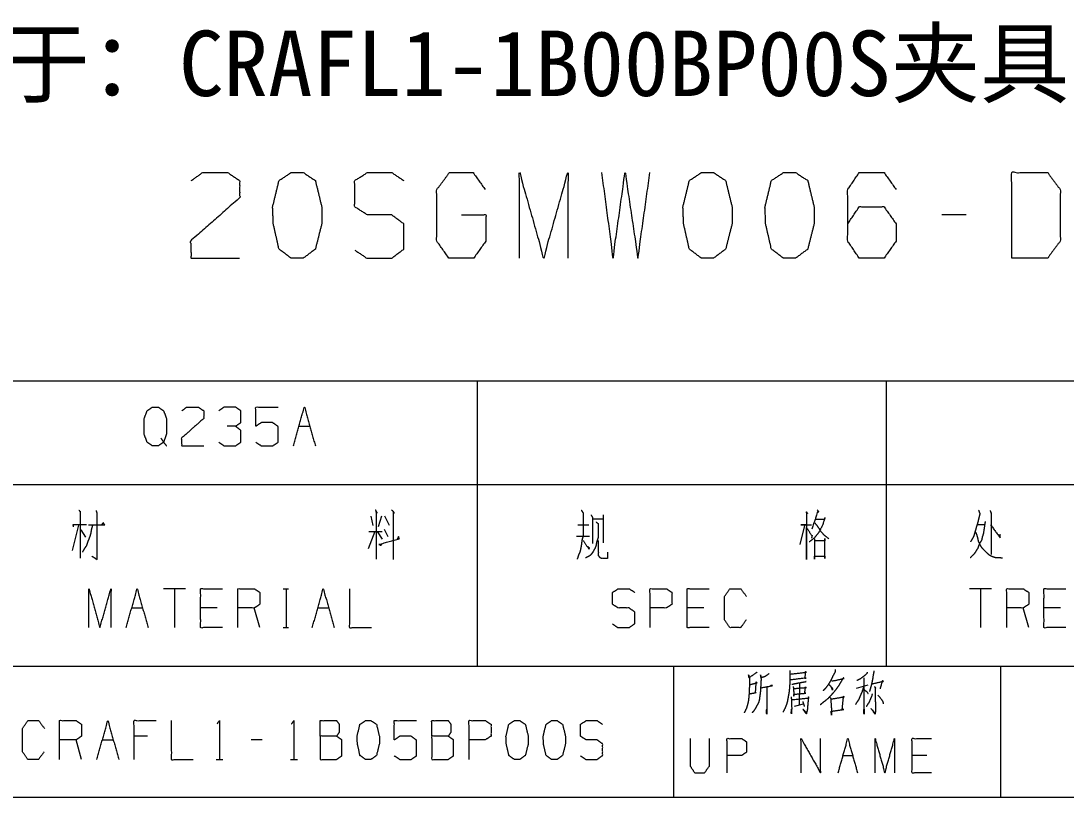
# Model space of a CAD drawing. Header units: millimetres. Extents: x 0 to 841, y 0 to 594.
# Drawn here: x 701.1 to 765, y 34 to 81.5 of the extents above; entities that cross this region are included whole.
import ezdxf

# ---------------------------------------------------------------- set-up
doc = ezdxf.new("R2010")
doc.units = ezdxf.units.MM
doc.layers.add('101', color=7, linetype='Continuous', true_color=0xffffff)

msp = doc.modelspace()

# ---------------------------------------------------------------- linework, layer by layer
at = {"layer": '101', "color": 72, "linetype": 'Continuous', "lineweight": 18}
for p, q in [((758.896, 69.6), (757.415, 69.6)), ((699, 59.463), (729, 59.463)), ((729, 59.463), (754, 59.463)), ((729, 59.463), (729, 53.113)), ((754, 59.463), (784, 59.463)), ((754, 59.463), (754, 53.113)), ((718.087, 56.675), (718.759, 56.675)), ((699, 53.113), (729, 53.113)), ((729, 53.113), (729, 42)), ((729, 53.113), (754, 53.113)), ((754, 53.113), (754, 42)), ((754, 53.113), (784, 53.113)), ((722.495, 51.175), (722.618, 50.6)), ((723.149, 51.175), (722.937, 50.525)), ((723.325, 51.2), (723.608, 50.625)), ((736.703, 51.25), (736.703, 49.55)), ((704.601, 50.625), (704.212, 49.075)), ((735.147, 50.65), (735.819, 50.65)), ((736.102, 51.025), (736.703, 51.025)), ((749.018, 50.6), (748.735, 49.45)), ((759.601, 50.675), (760.025, 50.675)), ((704.742, 50.35), (705.043, 49.9)), ((722.724, 50.25), (722.318, 49.175)), ((722.371, 50.25), (723.184, 50.25)), ((722.866, 50.25), (723.184, 49.775)), ((723.308, 50.375), (723.52, 49.925)), ((735.059, 49.95), (735.872, 49.95)), ((711.143, 46.737), (709.8, 46.737)), ((710.472, 46.737), (710.472, 44.363)), ((717.124, 46.737), (717.46, 46.737)), ((717.301, 46.737), (717.301, 44.363)), ((760.449, 46.737), (759.106, 46.737)), ((759.778, 46.737), (759.778, 44.363)), ((707.859, 45.563), (708.531, 45.563)), ((713.084, 45.563), (712.077, 45.563)), ((715.696, 44.363), (715.36, 45.563)), ((719.242, 45.563), (719.913, 45.563)), ((742.847, 45.563), (741.839, 45.563)), ((762.726, 44.363), (762.39, 45.563)), ((764.667, 45.563), (763.659, 45.563)), ((717.124, 44.363), (717.46, 44.363)), ((699, 42), (729, 42)), ((729, 42), (754, 42)), ((754, 42), (784, 42)), ((748.698, 40.946), (748.683, 39.643)), ((752.194, 40.659), (752.912, 40.857)), ((748.401, 39.555), (748.948, 39.709)), ((708.837, 37.725), (708.006, 37.725)), ((704.797, 36.3), (704.461, 37.5)), ((706.066, 37.5), (706.737, 37.5)), ((715.843, 37.5), (715.171, 37.5)), ((751.366, 36.541), (751.959, 36.541)), ((756.485, 36.541), (755.595, 36.541)), ((713.019, 36.3), (713.443, 36.3)), ((717.572, 36.3), (717.996, 36.3))]:
    msp.add_line(p, q, dxfattribs=at)
at = {"layer": '101', "color": 133, "linetype": 'Continuous', "lineweight": 18}
for p, q in [((651, 42), (831, 42)), ((741, 42), (741, 34)), ((761, 42), (761, 34)), ((651, 34), (831, 34))]:
    msp.add_line(p, q, dxfattribs=at)
at = {"layer": '101', "color": 72, "linetype": 'Continuous', "lineweight": 18}
for points, knots in [([(761.693, 66.955), (763.876, 66.955), (764.655, 68.002), (764.655, 71.144), (763.876, 72.191), (761.693, 72.191), (761.693, 66.955)], [0, 0, 0.142135, 0.227161, 0.43179, 0.516816, 0.658951, 1, 1]), ([(711.503, 71.695), (712.205, 72.191), (713.725, 72.191), (714.465, 71.695), (714.465, 70.647), (711.464, 68.002), (711.503, 66.955), (714.465, 66.955)], [0, 0, 0.069694, 0.192978, 0.265275, 0.350227, 0.674739, 0.75975, 1, 1]), ([(718.354, 66.955), (719.094, 67.506), (719.484, 69.049), (719.484, 70.096), (719.094, 71.695), (718.354, 72.191), (717.614, 72.191), (716.873, 71.695), (716.483, 70.096), (716.522, 69.049), (716.873, 67.506), (717.614, 66.955), (718.354, 66.955)], [0, 0, 0.067526, 0.183972, 0.260583, 0.380942, 0.44614, 0.500306, 0.565505, 0.685864, 0.762528, 0.878308, 0.945834, 1, 1]), ([(721.502, 67.451), (722.243, 66.955), (723.763, 66.955), (724.503, 67.506), (724.503, 69.049), (723.763, 69.6), (722.282, 69.6), (721.502, 70.096), (721.502, 71.695), (722.282, 72.191), (723.763, 72.191), (724.503, 71.695)], [0, 0, 0.068032, 0.184053, 0.254519, 0.372336, 0.442802, 0.555844, 0.62637, 0.748395, 0.818921, 0.931963, 1, 1]), ([(728.041, 69.6), (729.522, 69.6), (729.522, 68.002), (728.782, 66.955), (727.262, 66.955), (726.521, 68.002), (726.521, 71.144), (727.301, 72.191), (728.743, 72.191), (729.483, 71.144)], [0, 0, 0.103293, 0.214794, 0.304261, 0.410271, 0.499738, 0.718895, 0.809957, 0.910533, 1, 1]), ([(731.579, 66.955), (731.579, 72.191), (733.06, 66.955), (734.541, 72.191), (734.541, 66.955)], [0, 0, 0.245192, 0.500001, 0.754808, 1, 1]), ([(736.598, 72.191), (737.3, 66.955), (738.04, 72.191), (738.82, 66.955), (739.56, 72.191)], [0, 0, 0.249745, 0.499742, 0.750003, 1, 1]), ([(743.449, 66.955), (744.189, 67.506), (744.579, 69.049), (744.579, 70.096), (744.189, 71.695), (743.449, 72.191), (742.709, 72.191), (741.968, 71.695), (741.578, 70.096), (741.617, 69.049), (741.968, 67.506), (742.709, 66.955), (743.449, 66.955)], [0, 0, 0.067527, 0.183973, 0.260586, 0.380945, 0.446144, 0.500311, 0.565505, 0.685865, 0.76253, 0.878312, 0.945834, 1, 1]), ([(748.468, 66.955), (749.208, 67.506), (749.598, 69.049), (749.598, 70.096), (749.208, 71.695), (748.468, 72.191), (747.728, 72.191), (746.987, 71.695), (746.597, 70.096), (746.636, 69.049), (746.987, 67.506), (747.728, 66.955), (748.468, 66.955)], [0, 0, 0.067527, 0.183974, 0.260586, 0.380946, 0.446145, 0.500306, 0.565505, 0.685865, 0.762531, 0.878313, 0.94584, 1, 1]), ([(751.655, 69.049), (752.357, 70.096), (753.877, 70.096), (754.617, 69.049), (754.617, 68.002), (753.877, 66.955), (752.357, 66.955), (751.655, 68.002), (751.655, 71.144), (752.357, 72.191), (753.877, 72.191), (754.617, 71.144)], [0, 0, 0.076965, 0.169763, 0.248073, 0.312018, 0.390329, 0.483127, 0.560092, 0.751927, 0.828892, 0.92169, 1, 1]), ([(709.653, 55.95), (709.812, 55.7), (709.476, 55.475), (709.14, 55.475), (708.804, 55.7), (708.628, 56.175), (708.628, 57.15), (708.804, 57.625), (709.14, 57.85), (709.476, 57.85), (709.812, 57.625), (709.989, 57.15), (709.989, 56.2), (709.812, 55.7), (709.989, 55.475)], [0, 0, 0.043279, 0.102321, 0.151362, 0.210405, 0.284428, 0.42683, 0.500853, 0.559896, 0.608937, 0.667979, 0.742003, 0.880753, 0.958209, 1, 1]), ([(710.922, 57.625), (711.24, 57.85), (711.929, 57.85), (712.265, 57.625), (712.265, 57.15), (710.904, 55.95), (710.922, 55.475), (712.265, 55.475)], [0, 0, 0.069693, 0.192975, 0.265274, 0.350225, 0.67474, 0.75975, 1, 1]), ([(714.206, 56.675), (714.542, 56.9), (714.542, 57.625), (714.206, 57.85), (713.516, 57.85), (713.181, 57.625)], [0, 0, 0.153862, 0.429847, 0.583708, 0.846112, 1, 1]), ([(715.457, 55.7), (715.793, 55.475), (716.482, 55.475), (716.818, 55.7), (716.818, 56.65), (716.482, 56.9), (715.793, 56.9), (715.457, 56.675), (715.457, 57.85), (716.818, 57.85)], [0, 0, 0.062232, 0.168349, 0.230571, 0.376816, 0.44126, 0.547376, 0.609609, 0.790491, 1, 1]), ([(717.751, 55.475), (718.423, 57.85), (719.095, 55.475)], [0, 0, 0.500002, 1, 1]), ([(713.198, 55.7), (713.516, 55.475), (714.206, 55.475), (714.542, 55.7), (714.542, 56.425), (714.206, 56.675), (713.693, 56.675)], [0, 0, 0.124124, 0.343693, 0.472438, 0.703371, 0.836713, 1, 1]), ([(704.636, 51.55), (704.707, 51.45), (704.707, 48.6)], [0, 0, 0.041199, 1, 1]), ([(705.679, 51.525), (705.732, 51.375), (705.732, 48.525), (705.432, 48.725)], [0, 0, 0.047207, 0.892896, 1, 1]), ([(722.76, 51.575), (722.866, 51.375), (722.813, 51.45), (722.813, 48.55)], [0, 0, 0.070346, 0.098898, 1, 1]), ([(723.75, 51.575), (723.926, 51.375), (723.856, 51.45), (723.856, 48.525)], [0, 0, 0.08101, 0.11229, 1, 1]), ([(735.359, 51.55), (735.483, 51.35), (735.483, 50), (735.395, 49.7), (735.359, 49.375), (735.289, 49.025), (735.2, 48.825), (735.112, 48.55)], [0, 0, 0.07613, 0.5131, 0.614332, 0.720149, 0.835725, 0.906503, 1, 1]), ([(735.96, 51.25), (736.049, 51.1), (736.049, 49.5)], [0, 0, 0.098135, 1, 1]), ([(749.089, 51.45), (749.195, 51.35), (749.142, 51.425), (749.142, 48.525), (749.142, 50.65), (748.788, 50.65), (749.442, 50.65)], [0, 0, 0.023251, 0.037905, 0.50042, 0.839332, 0.895705, 1, 1]), ([(749.778, 51.575), (749.884, 51.425), (749.814, 51.45), (749.46, 50.375)], [0, 0, 0.13214, 0.186072, 1, 1]), ([(759.654, 51.55), (759.742, 51.325), (759.654, 51), (759.619, 50.825), (759.548, 50.6), (759.477, 50.35), (759.407, 50.125), (759.354, 49.925), (759.265, 49.775), (759.159, 49.6)], [0, 0, 0.116543, 0.278921, 0.364996, 0.478698, 0.603951, 0.717653, 0.817404, 0.901342, 1, 1]), ([(760.361, 51.525), (760.432, 51.35), (760.432, 48.825)], [0, 0, 0.069549, 1, 1]), ([(704.301, 50.525), (704.283, 50.675), (705.096, 50.675)], [0, 0, 0.156673, 1, 1]), ([(705.467, 50.625), (705.396, 50.375), (705.361, 50.15), (705.29, 49.9), (705.184, 49.65), (705.096, 49.375), (704.954, 49.175), (704.848, 48.975)], [0, 0, 0.146041, 0.27406, 0.420091, 0.57274, 0.735099, 0.872771, 1, 1]), ([(705.22, 50.65), (706.209, 50.65), (706.121, 50.775), (706.015, 50.65)], [0, 0, 0.757398, 0.874547, 1, 1]), ([(736.261, 50.825), (736.385, 50.725), (736.385, 49.85), (736.296, 49.6), (736.261, 49.375), (736.19, 49.2), (736.049, 48.95), (735.907, 48.775), (735.625, 48.625)], [0, 0, 0.062448, 0.405845, 0.509909, 0.599296, 0.673368, 0.786085, 0.874378, 1, 1]), ([(749.708, 51), (750.256, 51), (750.273, 51.1), (750.114, 50.625), (749.884, 50.175), (749.619, 49.85), (749.301, 49.6)], [0, 0, 0.220962, 0.261916, 0.463925, 0.66768, 0.836827, 1, 1]), ([(749.637, 50.775), (749.814, 50.55), (750.008, 50.25), (750.185, 50.05), (750.503, 49.8)], [0, 0, 0.217567, 0.489372, 0.692334, 1, 1]), ([(760.061, 50.85), (759.954, 50.125), (759.884, 49.9), (759.848, 49.725), (759.742, 49.55), (759.654, 49.35), (759.601, 49.2), (759.477, 49), (759.371, 48.85), (759.141, 48.625)], [0, 0, 0.296657, 0.392145, 0.464431, 0.547268, 0.635796, 0.700207, 0.795433, 0.869797, 1, 1]), ([(760.396, 50.65), (760.98, 49.85), (760.98, 50.075)], [0, 0, 0.814828, 1, 1]), ([(723.149, 49.5), (723.096, 49.375), (722.99, 49.45), (724.227, 49.8), (724.174, 49.925), (724.103, 49.775)], [0, 0, 0.073266, 0.143372, 0.837231, 0.910497, 1, 1]), ([(749.177, 50.425), (749.478, 49.95), (749.478, 50.025), (749.442, 49.825)], [0, 0, 0.668987, 0.758254, 1, 1]), ([(759.477, 50.2), (759.548, 50.025), (759.601, 49.825), (759.636, 49.65), (759.813, 49.3), (759.901, 49.2), (760.149, 48.95), (760.29, 48.825), (760.467, 48.725), (760.714, 48.65), (760.944, 48.65), (761.121, 48.625)], [0, 0, 0.075191, 0.157625, 0.228746, 0.384954, 0.438123, 0.57826, 0.653442, 0.734324, 0.837338, 0.928876, 1, 1]), ([(735.465, 49.7), (735.819, 49.175), (735.872, 49.225), (735.731, 49.325)], [0, 0, 0.720073, 0.802972, 1, 1]), ([(736.402, 49.7), (736.402, 48.775), (736.491, 48.65), (736.632, 48.6), (736.985, 48.6), (736.985, 48.975)], [0, 0, 0.472768, 0.55099, 0.627679, 0.808336, 1, 1]), ([(749.619, 49.8), (749.619, 48.55), (749.619, 48.725), (750.256, 48.725), (750.256, 48.6), (750.256, 49.8), (750.256, 49.675), (749.69, 49.675)], [0, 0, 0.306602, 0.349526, 0.505604, 0.536265, 0.830602, 0.861262, 1, 1]), ([(705.247, 44.363), (705.247, 46.737), (705.919, 44.363), (706.59, 46.737), (706.59, 44.363)], [0, 0, 0.245192, 0.500001, 0.754808, 1, 1]), ([(707.524, 44.363), (708.195, 46.737), (708.867, 44.363)], [0, 0, 0.499998, 1, 1]), ([(713.42, 44.363), (712.077, 44.363), (712.077, 46.737), (713.42, 46.737)], [0, 0, 0.265387, 0.734613, 1, 1]), ([(714.353, 44.363), (714.353, 46.737), (715.36, 46.737), (715.696, 46.513), (715.696, 45.788), (715.36, 45.563), (714.353, 45.563)], [0, 0, 0.400946, 0.57103, 0.639276, 0.76167, 0.829917, 1, 1]), ([(718.906, 44.363), (719.578, 46.737), (720.249, 44.363)], [0, 0, 0.499998, 1, 1]), ([(721.182, 46.737), (721.182, 44.363), (722.526, 44.363)], [0, 0, 0.63874, 1, 1]), ([(737.269, 44.588), (737.605, 44.363), (738.294, 44.363), (738.63, 44.613), (738.63, 45.313), (738.294, 45.563), (737.622, 45.563), (737.269, 45.788), (737.269, 46.513), (737.622, 46.737), (738.294, 46.737), (738.63, 46.513)], [0, 0, 0.06804, 0.18406, 0.254518, 0.372334, 0.442792, 0.555847, 0.626369, 0.748394, 0.818916, 0.931971, 1, 1]), ([(739.563, 44.363), (739.563, 46.737), (740.57, 46.737), (740.906, 46.513), (740.906, 45.788), (740.553, 45.563), (739.563, 45.563)], [0, 0, 0.40114, 0.571306, 0.639585, 0.762039, 0.832809, 1, 1]), ([(743.183, 44.363), (741.839, 44.363), (741.839, 46.737), (743.183, 46.737)], [0, 0, 0.265394, 0.734606, 1, 1]), ([(745.441, 44.838), (745.106, 44.363), (744.452, 44.363), (744.116, 44.838), (744.116, 46.263), (744.452, 46.737), (745.123, 46.737), (745.459, 46.263)], [0, 0, 0.114572, 0.243362, 0.357934, 0.638582, 0.753153, 0.885428, 1, 1]), ([(761.383, 44.363), (761.383, 46.737), (762.39, 46.737), (762.726, 46.513), (762.726, 45.788), (762.39, 45.563), (761.383, 45.563)], [0, 0, 0.400956, 0.571043, 0.639279, 0.761676, 0.829913, 1, 1]), ([(765.002, 44.363), (763.659, 44.363), (763.659, 46.737), (765.002, 46.737)], [0, 0, 0.265387, 0.734613, 1, 1]), ([(746.107, 41.63), (746.045, 41.586), (745.623, 41.299), (745.592, 41.476), (745.639, 41.299), (745.639, 40.725), (745.623, 40.372), (745.608, 40.129), (745.577, 39.886), (745.53, 39.665), (745.467, 39.444), (745.389, 39.29), (745.327, 39.157)], [0, 0, 0.024358, 0.186804, 0.243941, 0.30215, 0.48502, 0.597665, 0.675192, 0.753198, 0.825095, 0.898193, 0.953349, 1, 1]), ([(748.105, 41.741), (748.121, 41.542), (748.121, 41.189), (748.105, 40.857), (748.089, 40.637), (748.058, 40.35), (748.011, 40.107), (747.964, 39.842), (747.902, 39.643), (747.824, 39.444), (747.699, 39.201)], [0, 0, 0.076502, 0.212086, 0.339339, 0.42429, 0.535101, 0.630035, 0.733298, 0.813238, 0.895177, 1, 1]), ([(748.152, 41.52), (749.12, 41.63), (749.073, 41.674), (749.026, 41.277), (749.104, 41.277), (748.136, 41.166)], [0, 0, 0.391098, 0.416931, 0.577599, 0.608935, 1, 1]), ([(750.899, 41.807), (750.883, 41.652), (750.696, 41.299), (750.586, 41.078), (750.462, 40.879), (750.305, 40.659), (750.149, 40.504)], [0, 0, 0.101774, 0.363758, 0.525144, 0.678925, 0.856082, 1, 1]), ([(752.849, 41.63), (752.818, 41.542), (752.615, 41.365), (752.397, 41.211), (752.209, 41.122)], [0, 0, 0.111865, 0.433081, 0.752679, 1, 1]), ([(753.255, 41.718), (753.24, 41.608), (753.162, 41.144), (753.099, 40.835), (752.99, 40.46)], [0, 0, 0.086567, 0.451627, 0.69647, 1, 1]), ([(745.67, 40.305), (745.701, 40.327), (746.061, 40.394), (746.014, 40.372), (746.061, 41.056), (746.092, 40.968), (745.655, 40.857)], [0, 0, 0.022661, 0.239272, 0.269968, 0.676961, 0.732538, 1, 1]), ([(746.841, 41.542), (746.591, 41.365), (746.357, 41.299), (746.326, 41.476), (746.357, 41.211), (746.341, 40.946), (746.326, 40.659), (746.31, 40.416), (746.279, 40.195), (746.248, 39.952), (746.201, 39.775), (746.123, 39.643), (746.045, 39.488), (745.967, 39.356), (745.889, 39.246), (745.811, 39.157)], [0, 0, 0.096324, 0.172942, 0.229417, 0.313416, 0.396985, 0.487493, 0.564123, 0.634336, 0.711435, 0.768976, 0.817389, 0.871907, 0.920319, 0.962889, 1, 1]), ([(749.104, 41.078), (749.057, 41.034), (748.667, 40.968), (748.448, 40.924), (748.245, 40.879)], [0, 0, 0.072227, 0.516561, 0.766819, 1, 1]), ([(750.68, 41.122), (750.727, 41.1), (751.429, 41.255), (751.383, 41.299), (751.258, 41.078), (751.117, 40.835), (750.977, 40.637), (750.821, 40.438), (750.649, 40.239), (750.462, 40.04), (750.259, 39.864), (750.103, 39.753), (749.978, 39.643)], [0, 0, 0.017111, 0.254613, 0.275879, 0.359635, 0.452281, 0.532638, 0.61608, 0.702803, 0.792986, 0.881815, 0.944949, 1, 1]), ([(752.631, 41.299), (752.646, 39.555), (752.662, 39.069), (752.631, 39.157), (752.646, 39.356)], [0, 0, 0.691288, 0.883891, 0.921008, 1, 1]), ([(753.13, 40.924), (753.833, 41.078), (753.77, 41.1), (753.63, 40.614)], [0, 0, 0.557077, 0.608361, 1, 1]), ([(746.341, 40.681), (747.044, 40.813), (746.997, 40.835), (746.919, 40.791)], [0, 0, 0.834838, 0.895269, 1, 1]), ([(746.701, 40.725), (746.701, 39.091), (746.685, 39.201), (746.701, 39.378)], [0, 0, 0.849783, 0.907772, 1, 1]), ([(748.323, 40.769), (748.339, 40.614), (748.37, 40.173), (748.355, 40.283), (749.088, 40.35), (749.026, 40.35), (749.073, 40.747), (749.104, 40.681), (748.339, 40.614)], [0, 0, 0.056491, 0.217479, 0.258026, 0.525926, 0.548657, 0.694187, 0.720809, 1, 1]), ([(750.508, 40.879), (750.54, 40.857), (750.711, 40.659), (750.727, 40.548), (750.665, 40.703)], [0, 0, 0.065972, 0.519561, 0.712123, 1, 1]), ([(752.631, 40.747), (752.537, 40.46), (752.428, 40.217), (752.334, 39.974), (752.241, 39.842), (752.131, 39.665)], [0, 0, 0.251924, 0.474148, 0.691346, 0.826684, 1, 1]), ([(752.646, 40.592), (752.849, 40.416), (752.896, 40.327)], [0, 0, 0.729151, 1, 1]), ([(753.146, 40.305), (753.13, 40.195), (752.959, 39.798), (752.787, 39.533)], [0, 0, 0.129627, 0.632972, 1, 1]), ([(753.286, 40.769), (753.365, 40.659), (753.333, 40.681), (753.349, 39.51), (753.349, 39.223), (753.333, 39.069), (753.084, 39.422), (753.333, 39.113)], [0, 0, 0.051679, 0.06628, 0.513621, 0.623337, 0.682713, 0.848091, 1, 1]), ([(748.199, 40.129), (748.214, 39.93), (748.23, 39.422), (748.214, 39.091), (748.199, 39.179), (748.23, 39.4)], [0, 0, 0.147473, 0.523366, 0.768668, 0.835025, 1, 1]), ([(748.23, 39.952), (749.291, 40.062), (749.26, 40.129), (749.245, 40.018), (749.198, 39.51), (749.182, 39.312), (749.12, 39.091), (748.917, 39.378), (749.135, 39.157)], [0, 0, 0.374095, 0.399768, 0.438846, 0.617606, 0.687475, 0.767902, 0.891111, 1, 1]), ([(748.901, 39.842), (748.964, 39.665), (748.995, 39.533)], [0, 0, 0.579189, 1, 1]), ([(750.586, 40.085), (750.618, 40.018), (750.649, 39.466), (750.665, 39.4), (750.665, 39.003), (750.649, 39.179), (750.649, 39.246), (751.414, 39.356), (751.32, 39.356), (751.398, 40.173), (751.429, 40.129), (751.383, 40.107), (750.633, 39.974)], [0, 0, 0.018823, 0.160984, 0.178483, 0.280676, 0.326272, 0.343304, 0.542016, 0.566103, 0.777121, 0.791032, 0.804356, 1, 1]), ([(753.505, 40.239), (753.786, 39.886), (753.833, 39.709)], [0, 0, 0.711827, 1, 1]), ([(702.502, 36.775), (702.167, 36.3), (701.513, 36.3), (701.177, 36.775), (701.177, 38.2), (701.513, 38.675), (702.184, 38.675), (702.52, 38.2)], [0, 0, 0.114573, 0.243364, 0.357937, 0.638587, 0.753161, 0.885436, 1, 1]), ([(703.453, 36.3), (703.453, 38.675), (704.461, 38.675), (704.797, 38.45), (704.797, 37.725), (704.461, 37.5), (703.453, 37.5)], [0, 0, 0.400956, 0.571043, 0.63928, 0.761677, 0.829913, 1, 1]), ([(708.006, 36.3), (708.006, 38.675), (709.35, 38.675)], [0, 0, 0.638726, 1, 1]), ([(710.283, 38.675), (710.283, 36.3), (711.626, 36.3)], [0, 0, 0.638726, 1, 1]), ([(713.089, 38.475), (713.231, 38.675), (713.231, 36.3)], [0, 0, 0.093487, 1, 1]), ([(717.642, 38.475), (717.784, 38.675), (717.784, 36.3)], [0, 0, 0.093487, 1, 1]), ([(719.389, 37.725), (719.389, 38.675), (720.396, 38.675), (720.555, 38.45), (720.555, 37.975), (720.396, 37.725), (719.389, 37.725), (719.389, 36.3), (720.378, 36.3), (720.714, 36.525), (720.714, 37.5), (720.396, 37.725)], [0, 0, 0.115916, 0.238846, 0.272469, 0.330427, 0.366584, 0.489514, 0.663388, 0.784159, 0.833486, 0.952452, 1, 1]), ([(722.496, 36.3), (722.832, 36.55), (723.008, 37.25), (723.008, 37.725), (722.832, 38.45), (722.496, 38.675), (722.16, 38.675), (721.824, 38.45), (721.647, 37.725), (721.665, 37.25), (721.824, 36.55), (722.16, 36.3), (722.496, 36.3)], [0, 0, 0.067529, 0.183976, 0.260588, 0.380948, 0.44615, 0.500306, 0.565508, 0.685868, 0.762533, 0.878314, 0.945844, 1, 1]), ([(723.924, 36.525), (724.26, 36.3), (724.949, 36.3), (725.285, 36.525), (725.285, 37.475), (724.949, 37.725), (724.26, 37.725), (723.924, 37.5), (723.924, 38.675), (725.285, 38.675)], [0, 0, 0.062233, 0.168349, 0.230571, 0.376816, 0.44126, 0.547376, 0.609609, 0.790491, 1, 1]), ([(726.218, 37.725), (726.218, 38.675), (727.226, 38.675), (727.385, 38.45), (727.385, 37.975), (727.226, 37.725), (726.218, 37.725), (726.218, 36.3), (727.208, 36.3), (727.544, 36.525), (727.544, 37.5), (727.226, 37.725)], [0, 0, 0.115918, 0.23885, 0.272474, 0.330433, 0.36659, 0.489522, 0.663399, 0.784172, 0.833491, 0.95246, 1, 1]), ([(728.495, 36.3), (728.495, 38.675), (729.502, 38.675), (729.838, 38.45), (729.838, 37.725), (729.484, 37.5), (728.495, 37.5)], [0, 0, 0.401152, 0.571308, 0.63959, 0.762047, 0.832819, 1, 1]), ([(731.602, 36.3), (731.937, 36.55), (732.114, 37.25), (732.114, 37.725), (731.937, 38.45), (731.602, 38.675), (731.266, 38.675), (730.93, 38.45), (730.753, 37.725), (730.771, 37.25), (730.93, 36.55), (731.266, 36.3), (731.602, 36.3)], [0, 0, 0.067519, 0.183965, 0.260577, 0.380937, 0.446128, 0.500297, 0.565499, 0.685856, 0.76252, 0.878301, 0.94583, 1, 1]), ([(733.878, 36.3), (734.214, 36.55), (734.391, 37.25), (734.391, 37.725), (734.214, 38.45), (733.878, 38.675), (733.542, 38.675), (733.206, 38.45), (733.03, 37.725), (733.047, 37.25), (733.206, 36.55), (733.542, 36.3), (733.878, 36.3)], [0, 0, 0.067529, 0.183976, 0.260588, 0.380948, 0.44615, 0.500306, 0.565508, 0.685868, 0.762533, 0.878314, 0.945844, 1, 1]), ([(735.306, 36.525), (735.642, 36.3), (736.331, 36.3), (736.667, 36.55), (736.667, 37.25), (736.331, 37.5), (735.66, 37.5), (735.306, 37.725), (735.306, 38.45), (735.66, 38.675), (736.331, 38.675), (736.667, 38.45)], [0, 0, 0.068041, 0.184061, 0.254519, 0.372336, 0.442794, 0.555836, 0.62637, 0.748395, 0.818929, 0.931971, 1, 1]), ([(742.017, 37.578), (742.017, 35.9), (742.298, 35.481), (742.891, 35.481), (743.204, 35.9), (743.204, 37.578)], [0, 0, 0.337152, 0.438605, 0.557781, 0.662848, 1, 1]), ([(744.28, 35.481), (744.28, 37.578), (745.17, 37.578), (745.467, 37.38), (745.467, 36.739), (745.154, 36.541), (744.28, 36.541)], [0, 0, 0.401146, 0.571301, 0.639587, 0.762042, 0.832818, 1, 1]), ([(748.806, 35.481), (748.806, 37.578), (749.992, 35.481), (749.992, 37.578)], [0, 0, 0.317574, 0.682426, 1, 1]), ([(751.069, 35.481), (751.662, 37.578), (752.255, 35.481)], [0, 0, 0.499997, 1, 1]), ([(753.332, 35.481), (753.332, 37.578), (753.925, 35.481), (754.518, 37.578), (754.518, 35.481)], [0, 0, 0.245192, 0.499999, 0.754808, 1, 1]), ([(756.781, 35.481), (755.595, 35.481), (755.595, 37.578), (756.781, 37.578)], [0, 0, 0.265391, 0.734609, 1, 1])]:
    msp.add_open_spline(points, degree=1, knots=knots, dxfattribs=at)
msp.add_open_spline([(705.73, 36.3), (706.401, 38.675), (707.073, 36.3)], degree=1, dxfattribs=at)

# ---------------------------------------------------------------- texts
at = {"layer": '101', "color": 95, "linetype": 'Continuous', "lineweight": 18, "insert": (688.932, 80.869), "char_height": 4, "width": 9907.13744, "attachment_point": 1}
msp.add_mtext('{\\fSimSun|b0|i0|c134|p2;安装于：CRAFL1-1B00BP00S夹具}', dxfattribs=at)

doc.saveas('drawing.dxf')
